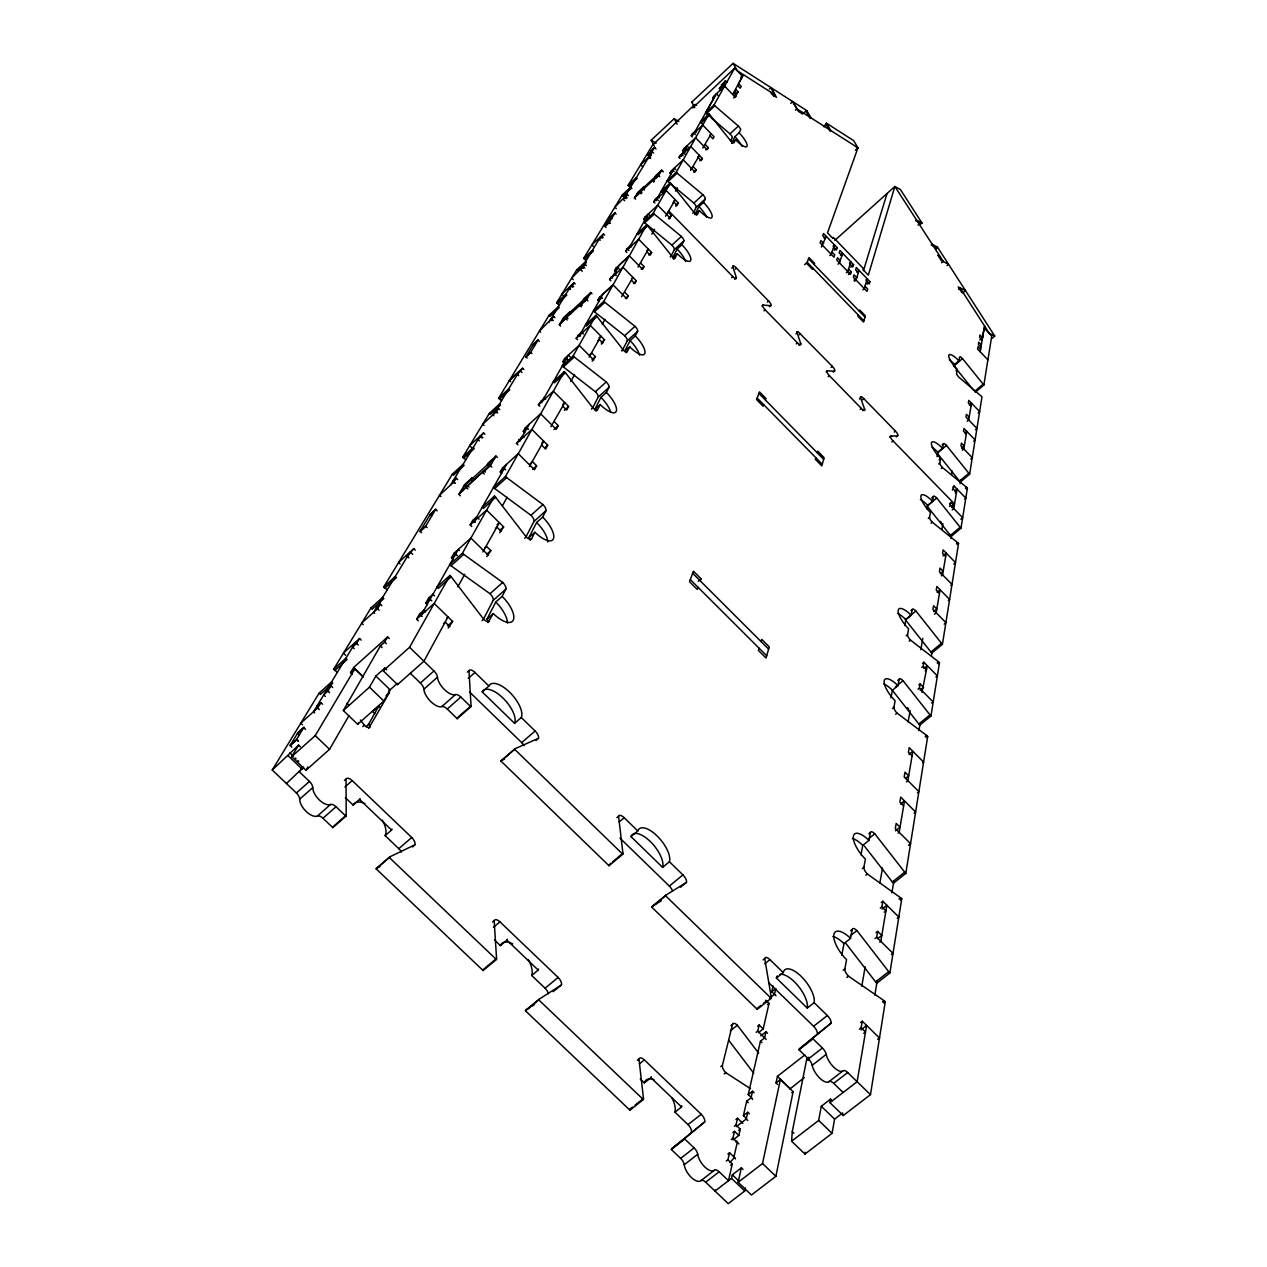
<?xml version="1.0" encoding="UTF-8"?>
<svg xmlns="http://www.w3.org/2000/svg" width="1267" height="1267" viewBox="0 0 1267 1267"><rect width="100%" height="100%" fill="white"/><g stroke="black" fill="none" stroke-linecap="round" stroke-linejoin="round"><path stroke-width="1.5" d="M809.011 1057.201L806.794 1058.927L792.271 1131.637L791.606 1141.219L804.973 1154.063L805.083 1152.241M797.07 331.906L797.07 331.906A4.229 1.219 48.4 0 1 797.244 331.748L797.418 331.701M975.321 392.327L983.889 384.978L987.88 359.812M832.229 1100.754L830.566 1099.138L829.933 1102.654L843.252 1115.53L870.477 1094.656L885.285 1001.706A6.24 2.471 53 0 0 884.065 1000.661L848.51 976.192A6.256 2.502 52.6 0 1 844.836 968.907L846.578 959.626A21.602 8.552 52.4 0 1 833.86 934.603A21.602 8.552 52.4 0 1 850.553 938.388L852.232 929.455A6.097 2.376 52.3 0 1 856.92 930.564L888.721 971.678A6.097 2.376 52.7 0 0 889.893 972.961L876.78 983.224A6.097 2.391 52.7 0 1 875.624 981.925L845.881 943.424M889.893 972.961L901.756 898.746A5.828 2.186 52.1 0 0 900.599 897.749L867.357 874.008A5.844 2.201 51.8 0 1 863.888 867.325L865.424 859.153A20.224 7.554 51.6 0 1 853.404 836.141A20.224 7.554 51.6 0 1 868.94 840.417L870.413 832.53A5.717 2.106 51.6 0 1 874.784 833.765L904.717 872.171A5.717 2.106 51.9 0 0 905.81 873.391L893.457 883.21A5.702 2.122 51.9 0 1 892.364 881.99L864.379 846.023M905.81 873.391L927.697 736.428A5.211 1.758 51 0 0 926.684 735.493L897.052 713.115A5.226 1.774 50.7 0 1 893.9 707.334L895.136 700.762A18.086 6.113 50.6 0 1 884.208 680.822A18.086 6.113 50.6 0 1 897.97 685.669L899.158 679.302A5.116 1.71 50.6 0 1 903.038 680.696L929.994 714.889A5.116 1.71 50.8 0 0 930.976 715.982L919.826 725.057A5.1 1.726 50.9 0 1 918.844 723.98L891.968 689.818M930.976 715.982L939.496 662.689A4.925 1.584 50.6 0 0 938.514 661.802L910.53 640.12A4.941 1.6 50.3 0 1 907.52 634.735L908.629 628.828A17.12 5.496 50.2 0 1 898.224 610.219A17.12 5.496 50.2 0 1 911.179 615.271L912.256 609.538A4.846 1.536 50.2 0 1 915.914 610.979L941.492 643.272A4.846 1.536 50.4 0 0 942.426 644.317L931.847 653.043A4.83 1.552 50.5 0 1 930.912 651.998L905.382 619.737L906.032 619.199M942.426 644.317L958.549 543.48A4.482 1.315 49.9 0 0 957.662 542.656L932.29 522.21A4.498 1.33 49.7 0 1 929.535 517.427L930.453 512.533A15.584 4.577 49.7 0 1 920.871 496.03A15.584 4.577 49.7 0 1 932.56 501.273L933.462 496.506A4.419 1.283 49.6 0 1 936.756 497.994L960.148 527.246A4.419 1.283 49.8 0 0 960.988 528.196L951.311 536.321A4.403 1.299 49.9 0 1 950.456 535.387L927.127 506.151L936.756 497.994M960.988 528.196L967.402 488.08A4.276 1.204 49.7 0 0 966.563 487.288L942.395 467.475A4.292 1.219 49.5 0 1 939.75 462.978L940.589 458.511A14.871 4.181 49.4 0 1 931.403 442.943A14.871 4.181 49.4 0 1 942.521 448.233L943.329 443.893A4.213 1.172 49.4 0 1 946.465 445.398L968.827 473.256A4.213 1.172 49.6 0 0 969.635 474.159L960.37 481.998A4.213 1.188 49.6 0 1 959.562 481.08L937.247 453.253L946.465 445.398M969.635 474.159L981.988 396.824A3.944 1.029 49.3 0 0 981.212 396.096L959.024 377.36A3.944 1.029 49.1 0 1 956.569 373.306L957.282 369.505A13.699 3.548 49.1 0 1 948.761 355.457A13.699 3.548 49.1 0 1 958.929 360.778L959.61 357.072A3.88 0.998 49.1 0 1 962.492 358.593L983.144 384.139A3.88 0.998 49.2 0 0 983.889 384.978M874.832 995.133L877.192 980.737M891.889 892.855L893.789 881.42M918.955 730.568L919.985 724.17M931.388 656.005L932.021 652.204M950.947 538.633L951.596 534.785M960.101 483.725L960.75 479.876M980.199 351.814L984.19 328.121L991.744 335.993L987.927 359.86L977.57 349.074L977.966 346.699L980.547 349.375M979.787 339.999L982.527 337.624L984.522 325.936M859.438 1029.089L861.148 1027.759L862.273 1021.218L879.52 1038.053L878.395 1038.94M875.054 938.562L876.669 937.279L877.683 931.403L881.753 935.426L877.714 938.609M880.28 908.186L881.88 906.934L882.846 901.28L898.857 917.086L897.242 918.306M918.037 689.232L919.43 688.092L920.143 683.895L923.58 687.363L920.143 690.182M921.806 667.44L923.168 666.315L923.865 662.245L937.406 675.929L936.06 677.037L937.374 675.897M949.553 506.499L951.295 502.334L954.273 505.39L951.865 507.402M952.388 490.107L954.099 486.037L965.834 498.089L964.63 499.071M843.252 1115.53L843.442 1114.422M861.782 986.138L865.155 966.927M879.852 883.162L882.497 868.038M908.138 721.937L910.134 710.581M920.808 649.765L922.788 638.425M941.935 529.4L942.933 523.683M951.501 474.887L952.166 471.071M908.756 709.219L907.505 707.651M941.524 523.699L940.621 521.355M804.973 1154.063L832.055 1133.347L834.589 1119.109L842.698 1112.885M791.606 1141.219L818.672 1120.424L821.301 1106.281L830.566 1099.138M841.779 955.191L843.996 943.582L850.553 938.388M860.974 854.766L862.764 845.39L868.94 840.417M890.954 697.832L892.396 690.262L897.97 685.669M904.765 625.502L905.889 619.674L911.179 615.271M927.001 509.128L927.729 505.375L932.56 501.273M937.026 456.674L937.881 452.192L942.521 448.233M954.225 366.654L954.637 364.484L958.929 360.778M743.016 1169.425L741.353 1167.841L738.123 1182.301L751.442 1195.003L775.879 1176.314L793.11 1091.758L780.393 1079.5L776.006 1082.905L777.605 1084.441M790.006 1088.955L804.307 1077.504M738.123 1182.301L762.528 1163.549L780.393 1079.5M776.006 1082.905L777.431 1076.332L804.798 1054.983M637.317 1060.352L638.964 1059.022A6.367 2.977 52.9 0 1 644.349 1059.893L701.237 1114.263A6.367 2.93 53.6 0 1 704.737 1121.865L671.763 1148.662A6.446 3.057 54 0 0 671.304 1149.502L680.664 1158.402A6.478 3.057 54.1 0 1 684.228 1164.769A12.923 6.082 54.2 0 0 691.386 1177.518A12.923 6.082 54.2 0 0 700.936 1180.638A6.478 3.041 54.4 0 1 705.687 1182.206L728.24 1203.65L744.758 1190.996L745.439 1187.828M736.396 1126.632L746.231 1118.999L747.768 1112.252L749.367 1113.788M746.596 1118.698L743.412 1115.641L746.706 1101.181L751.046 1097.808L752.535 1091.22L754.103 1092.74M767.533 1033.238L766.012 1031.766L764.619 1037.926L760.438 1041.221L748.227 1094.593L752.155 1098.378M715.237 1189.998L715 1191.043L731.518 1178.389L732.342 1174.794L741.353 1167.841M735.003 1157.927L729.57 1152.732L727.923 1159.796L732.31 1163.961L728.477 1180.67L719.165 1171.785A6.478 3.025 54.3 0 0 714.43 1170.217A12.939 6.034 54.1 0 1 704.895 1167.05A12.939 6.034 54.1 0 1 697.705 1154.285A6.478 3.041 54 0 0 694.11 1147.918L684.75 1139.001A6.462 3.025 53.9 0 1 685.194 1138.162L704.737 1121.865M729.713 1162.377A5.575 1.774 -48 0 0 732.199 1160.065L732.769 1159.384A3.643 1.156 -48 0 0 733.862 1157.357L737.283 1142.375A4.735 1.489 -47.9 0 0 735.462 1141.741M733.055 1139.92L738.835 1135.438L740.261 1129.166L735.984 1125.048L737.552 1118.27L742.89 1123.386M758.521 1032.605L763.209 1028.915L769.037 1003.401L765.806 1000.265M776.006 995.751L771.761 991.697L773.076 985.995M731.281 1139.492L732.928 1138.209L734.527 1131.32L738.835 1135.438M756.177 1032.336L757.745 1031.1L759.155 1025.003L763.209 1028.915M720.78 1066.656L722.396 1065.389L732.548 1024.37A5.987 2.613 52.8 0 1 737.394 1025.256L758.648 1053.146M858.329 272.643L855.605 269.808L856.318 267.511L869.954 281.622L869.257 283.951L866.533 281.131M759.076 648.197L758.41 650.43L766.028 658.016L769.259 646.899L761.705 639.36L761.055 641.561M815.79 457.656L815.299 459.288L821.776 465.892L824.152 457.72L817.706 451.163L817.231 452.778M858.25 314.976L857.87 316.212L863.524 322.056L865.329 315.8L859.723 310.003L859.359 311.239M863.476 270.615L887.058 193.503M848.526 269.142L851.266 271.993L850.521 274.321L836.727 260.036L837.503 257.739L840.259 260.59M841.922 255.633L839.166 252.798L839.942 250.533L853.594 264.676L852.865 266.973L850.125 264.138M825.451 238.576L822.695 235.725L823.502 233.508L837.202 247.698L836.426 249.947L833.686 247.113M864.696 410.128L864.601 410.255A4.561 1.315 49 0 1 864.379 410.365M654.596 147.368C643.731 165.423 649.179 148.92 653.629 153.006M823.946 126.843L825.831 123.96A3.643 2.344 -30.8 0 1 826.496 123.216L853.72 140.669L857.933 147.859L827.509 232.843L832.957 238.497L833.353 237.388L863.239 268.366L862.89 269.523L868.323 275.145L894.866 186.487L900.409 189.527L921.996 223.04A3.611 2.93 -61.6 0 1 921.172 223.594L917.942 225.035M697.99 587.255L697.214 589.393L689.517 581.711L693.413 571.164L701.031 578.781L700.271 580.888M763.732 404.696L763.177 406.264L756.621 399.612L759.471 391.867L765.965 398.487L765.411 400.039M812.907 268.161L812.48 269.364L806.778 263.473L808.964 257.565L814.618 263.409L814.19 264.597M290.111 745.487L296.114 740.34L303.953 727.068L297.872 732.801L290.111 745.487L291.853 747.166M389.333 638.6L387.639 636.953L384.661 642.084L380.369 645.932L343.325 710.534L357.674 724.312L358.323 722.934M487.874 622.572L493.338 613.608A21.967 9.138 48.3 0 0 513.246 620.197A21.967 9.138 48.3 0 0 502.144 596.377L505.85 589.139A6.208 2.55 48.2 0 0 502.698 582.44L463.738 554.36A6.24 2.566 47.7 0 1 462.423 553.22L494.51 496.03A5.971 2.36 47.6 0 1 495.666 497.313L526.217 536.907A5.955 2.344 48 0 0 531.554 538.839L534.943 532.235A20.605 8.03 48 0 0 553.299 539.013A20.605 8.03 48 0 0 542.672 517.094L545.934 510.728A5.828 2.249 48 0 0 542.925 504.567L506.689 477.627A5.844 2.265 47.6 0 1 505.454 476.535L564.369 371.595A5.337 1.885 47.4 0 1 565.399 372.736L592.861 407.847A5.337 1.869 47.8 0 0 597.501 409.827L600.21 404.553A18.451 6.43 47.8 0 0 616.205 411.458A18.451 6.43 47.8 0 0 606.402 392.422L609.015 387.306A5.226 1.805 47.7 0 0 606.244 381.937L574.22 356.977A5.242 1.805 47.4 0 1 573.127 355.979L595.949 315.34A5.052 1.679 47.4 0 1 596.915 316.433L622.968 349.534A5.052 1.679 47.7 0 0 627.308 351.513L629.731 346.794A17.485 5.765 47.7 0 0 644.713 353.683A17.485 5.765 47.7 0 0 635.29 335.913L637.634 331.32A4.941 1.615 47.6 0 0 634.973 326.3L604.834 302.306A4.973 1.631 47.4 0 1 603.805 301.356L646.788 224.766A4.593 1.394 47.3 0 1 647.675 225.748L671.447 255.665A4.593 1.394 47.6 0 0 675.311 257.629L677.307 253.717A15.917 4.767 47.6 0 0 690.658 260.511A15.917 4.767 47.6 0 0 681.915 244.705L683.863 240.904A4.514 1.33 47.5 0 0 681.377 236.438L654.215 214.06A4.53 1.346 47.3 0 1 653.281 213.189L670.322 182.828A4.387 1.267 47.3 0 1 671.177 183.778L693.873 212.222A4.371 1.267 47.5 0 0 697.531 214.155L699.352 210.591A15.188 4.339 47.5 0 0 711.975 217.322A15.188 4.339 47.5 0 0 703.533 202.403L705.307 198.935A4.308 1.219 47.5 0 0 702.916 194.722L677.116 173.136A4.324 1.219 47.3 0 1 676.245 172.296L708.997 113.951A4.039 1.061 47.3 0 1 709.773 114.822L730.726 140.875A4.023 1.061 47.5 0 0 734.021 142.759L735.573 139.75A13.985 3.674 47.5 0 0 747.007 146.291A13.985 3.674 47.5 0 0 739.12 132.797L740.625 129.868A3.975 1.029 47.5 0 0 738.376 126.051L714.81 105.81A3.975 1.045 47.3 0 1 714.002 105.034L734.67 68.149L742.541 76.337L732.659 94.455M488.033 620.434A21.951 9.186 48.3 0 1 486.876 619.341L495.761 602.063L502.144 596.377M529.907 538.728A20.589 8.077 48 0 1 528.83 537.683L536.638 522.495L542.672 517.094M595.648 410.476A18.435 6.462 47.8 0 1 594.698 409.542L600.954 397.363L606.402 392.422M635.29 335.913L630.095 340.633L624.488 351.561L629.731 346.794M681.915 244.705L677.148 249.076L672.508 258.12L677.307 253.717M695.013 214.313L698.972 206.6L703.533 202.403M731.772 142.807L734.892 136.709L739.12 132.797M483.883 618.359L493.148 600.431L505.85 589.139M525.789 537.24L533.945 521.481L545.934 510.728M592.37 408.37L598.167 397.141L609.015 387.306M622.097 350.816L627.308 340.728L637.634 331.32M670.607 256.9L674.377 249.615L683.863 240.904M693.793 212.048L696.232 207.313L705.307 198.935M730.552 140.875L732.215 137.66A3.959 1.045 47.5 0 0 729.982 133.843L710.835 117.467M448.185 628.099L452.636 621.463L434.169 603.44L416.637 619.167L418.363 620.846M486.766 556.656L490.836 550.622L486.496 546.362L484.928 547.772M499.689 532.758L503.632 526.914L486.576 510.078L470.184 524.918L471.767 526.486M529.97 464.134L532.583 461.774L536.606 465.765L534.452 469.772L518.251 453.665L502.54 467.935L500.259 471.957L501.78 473.462M517.95 444.891L516.477 443.418L531.902 429.434L547.708 445.192L545.634 449.056L541.658 445.097M554.376 421.768L558.256 425.649L556.245 429.37L540.629 413.786L525.425 427.644L523.303 431.398L524.776 432.855M539.837 406.232L538.412 404.806L553.362 391.218L568.598 406.469L566.65 410.08L562.833 406.248M592.338 361.19L595.442 356.676L591.832 353.034L589.804 354.871M601.508 344.196L604.549 339.809L590.264 325.381L576.184 338.321L577.514 339.667M624.869 292.376L628.274 295.829L626.706 298.727L613.022 284.837L599.465 297.333L597.802 300.247L599.085 301.546M610.837 280.799L609.585 279.516L622.952 267.242L636.351 280.862L634.83 283.681L631.473 280.26M640.754 263.219L644.048 266.577L642.575 269.317L629.319 255.807L616.126 267.986L614.574 270.726L615.825 271.993M638.631 239.21L651.65 252.497L650.224 255.142L646.962 251.832M669.055 219.128L671.558 215.596L668.438 212.413L667.266 213.49M675.913 206.426L678.352 202.973L666.062 190.351M690.737 169.16L693.302 166.785L696.248 169.826L695.06 172.027L683.198 159.816L671.272 170.934L670.021 173.136L671.13 174.276M680.046 158.518L678.969 157.393L690.737 146.465L702.377 158.454L701.221 160.608L698.307 157.599M705.386 144.612L708.253 147.574L707.113 149.649L695.599 137.755L683.958 148.603L682.77 150.694L684.924 152.927M733.656 92.634L736.333 95.421L735.351 97.258L724.597 86.077L713.638 96.34L712.608 98.177L715.348 95.611L694.142 133.114L695.551 134.587M734.512 96.308L738.218 91.937L735.525 89.133M732.928 266.102L732.928 266.102A4.244 1.235 47.9 0 1 733.134 265.959L733.308 265.927M614.97 212.951L610.837 216.736L604.945 226.46L609.174 222.517L614.97 212.951L616.063 214.075M457.815 586.874L464.72 574.315M502.445 505.739L507.085 497.313M570.768 381.541L574.569 374.604M602.253 324.273L605.024 319.252M651.808 234.173L654.516 229.264M675.517 191.095L677.338 187.785M386.609 669.768L384.82 668.042L383.252 670.797L397.537 684.608L398.123 683.578M357.674 724.312L383.853 701.031L390.109 689.818L397.395 683.341M368.729 728.224L389.222 692.875A6.082 2.803 48.1 0 0 388.969 689.85M366.036 726.593L368.523 724.391L378.785 706.052A21.539 10.073 48.2 0 1 379.878 707.144M374.81 713.749A21.523 10.104 48.2 0 0 372.641 711.516L372.91 711.025M383.252 670.797L409.558 647.279L449.959 575.408A6.367 2.677 47.8 0 1 451.195 576.77L483.693 619.246A6.367 2.677 48.3 0 0 489.49 621.131M709.362 116.2L706.4 113.682A3.975 1.045 47.3 0 1 705.592 112.89L716.378 93.774L718.389 95.864M506.499 464.419L474.301 521.244L475.378 522.305M520.357 439.95L529.258 424.223M542.165 401.449L568.376 355.172L570.198 356.993M612.943 276.475L619.452 264.977L629.351 255.839M628.923 248.253L648.34 213.965L650.684 216.356M720.907 90.005L719.403 88.452L723.299 84.889L725.516 80.819L719.371 88.5L723.473 84.62L725.484 86.71M416.637 619.167L419.535 614.052L423.891 610.14L425.617 611.818M427.454 604.771L425.76 603.108L428.594 598.119L432.902 594.239L434.597 595.902M453.127 559.412L451.495 557.813L454.124 553.172L470.912 538.095M470.184 524.918L472.67 520.515L476.756 516.825L479.132 519.169M516.477 443.418L522.479 436.101L523.952 437.574M538.412 404.806L544.145 397.854L545.57 399.279M564.258 363.075L562.896 361.713L564.765 358.418L579.13 345.305L593.685 359.955M576.184 338.321L581.474 331.954L583.469 333.965M609.585 279.516L614.495 273.656L616.364 275.572M626.88 252.466L625.66 251.214L627.149 248.585L630.38 245.608L631.6 246.843M644.966 220.49L643.794 219.286L645.188 216.831L657.747 205.238L670.227 218.035M654.881 202.989L653.724 201.817L655.071 199.457L658.143 196.607L659.283 197.779M678.969 157.393L683.103 152.531L684.734 154.21M692.305 136.868L691.244 135.759L692.4 133.748L695.25 131.087L696.312 132.18M343.325 710.534L369.473 687.173L375.871 676.055L384.82 668.042M300.39 746.817L298.616 745.123L291.679 756.668L305.965 770.288L329.563 749.304L349.011 715.617M484.247 474.048L482.775 472.591L490.345 465.686L495.935 456.041L497.393 457.498M581.347 306.899L580.096 305.632L586.684 299.55L590.77 292.503L592.006 293.77M653.867 182.084L652.774 180.975L658.587 175.543L661.707 170.174L663.322 171.837M482.775 472.591L483.899 470.643L485.372 472.1M495.935 456.041L488.413 462.914L487.288 464.831L488.761 466.288M580.096 305.632L580.935 304.207L582.171 305.474M590.77 292.503L584.23 298.553L583.406 299.962L584.657 301.213M652.774 180.975L653.408 179.882L654.501 180.991M661.707 170.174L655.926 175.559L655.308 176.636L656.385 177.744M305.965 770.288L306.931 768.641M307.248 768.087L307.897 766.994M460.349 495.825L458.876 494.368L483.899 470.643M473.62 479.164L472.163 477.722L471.023 479.67L472.48 481.112M560.6 326.062L559.349 324.795L566.729 317.32L567.98 318.571M571.354 312.854L570.102 311.603L569.263 313.028L570.514 314.279M635.527 199.172L634.434 198.064L640.864 191.57L641.941 192.679M644.523 188.308L643.446 187.199L642.797 188.292L644.412 189.955M301.483 768.546L299.487 771.936L309.433 781.406A6.588 3.278 48.2 0 1 312.759 787.599A13.129 6.509 48.4 0 0 319.395 800.015A13.129 6.509 48.4 0 0 330.513 804.513A6.573 3.263 48.7 0 1 336.04 806.746L345.939 816.186L332.841 827.652L322.958 818.244A6.557 3.294 48.7 0 0 317.431 816.043A13.098 6.557 48.4 0 1 306.297 811.593A13.098 6.557 48.4 0 1 299.677 799.176A6.573 3.294 48.2 0 0 296.383 792.984L272.247 770.019L319.11 693.128L331.542 681.947A6.256 2.946 47.6 0 1 332.746 683.277L320.329 694.459A6.24 2.962 47.6 0 0 319.11 693.128M301.989 767.691L302.48 766.852M286.96 782.673L286.453 783.529L303.637 767.121M352.289 674.329L350.579 672.698L353.683 667.471L387.639 636.953M291.679 756.668L315.245 735.62L354.823 668.881L363.312 677.085M458.876 494.368L464.704 484.532L472.163 477.722M559.349 324.795L563.609 317.605L570.102 311.603M634.434 198.064L637.697 192.568L643.446 187.199M272.247 770.019L298.616 745.123M302.496 724.772L300.786 723.14L317.669 707.984L320.915 702.599L322.626 704.23M325.366 696.47L323.671 694.854L327.868 691.085L331.035 685.843L332.714 687.458M361.19 640.088L359.575 638.52L356.613 643.398L352.559 647.073L354.19 648.641M381.89 605.642L380.322 604.106L377.518 608.746L361.681 623.079L363.265 624.615M408.893 557.844L407.388 556.371L413.755 548.659L415.259 550.131M440.932 496.585L439.522 495.191L453.966 481.967L456.247 478.197L457.656 479.591M479.338 440.932L477.976 439.586L483.566 432.902L484.913 434.248M484.042 425.506L482.727 424.192L496.395 411.632L498.406 408.307L499.721 409.621M518.678 375.634L517.395 374.351L522.574 368.222L523.841 369.489M540.645 332.207L539.441 331.004L553.758 316.528L554.962 317.732M570.609 289.446L569.437 288.258L574.078 282.81L575.234 283.998M573.222 279.595L571.67 278.027L585.211 264.36L586.352 265.516M600.257 240.223L599.164 239.099L603.488 234.031L604.597 235.155M616.269 208.564L614.843 207.107L627.339 194.484L628.4 195.561M410.001 552.143L373.591 612.373L374.652 613.402M450.387 485.309L480.114 436.133L481.919 437.923M548.944 322.261L571.053 285.677L572.605 287.245M337.37 672.112L334.9 670.449A6.113 2.851 47.5 0 1 333.585 669.34L370.93 607.986L382.666 597.343A5.86 2.582 47.4 0 1 383.806 598.61L372.055 609.237A5.86 2.613 47.4 0 0 370.93 607.986M387.195 589.709L384.899 588.094A5.733 2.502 47.4 0 1 383.663 587.049L452.43 474.064L463.088 464.308A5.258 2.075 47.2 0 1 464.102 465.432L453.443 475.188A5.242 2.091 47.2 0 0 452.43 474.064M465.781 459.683L463.754 458.195A5.147 2.011 47.2 0 1 462.677 457.229L489.363 413.359L499.531 404.015A4.973 1.853 47.2 0 1 500.497 405.076L490.329 414.42A4.973 1.869 47.2 0 0 489.363 413.359M501.51 400.594L499.594 399.153A4.894 1.821 47.2 0 1 498.58 398.234L549.023 315.34L558.351 306.693A4.53 1.536 47.1 0 1 559.222 307.659L549.894 316.307A4.53 1.552 47.1 0 0 549.023 315.34M559.301 304.999L557.575 303.637A4.466 1.505 47.1 0 1 556.656 302.797L576.691 269.855L585.639 261.556A4.324 1.394 47.1 0 1 586.463 262.475L577.53 270.79A4.324 1.41 47.1 0 0 576.691 269.855M586.162 260.559L584.53 259.244A4.26 1.378 47.1 0 1 583.644 258.436L622.224 195.039L630.523 187.278A3.991 1.188 47.1 0 1 631.299 188.134L623 195.894L624.283 197.494M631.916 188.545L628.955 186.091A3.928 1.172 47.1 0 1 628.131 185.33L652.537 145.167L694.649 104.575L692.685 107.917L734.67 68.149M935.743 249.488L936.788 247.857A3.643 2.977 -61.8 0 1 937.469 247.081L931.958 244.167A3.643 2.977 -61.9 0 0 931.277 244.959L936.788 247.857M694.791 107.727L691.75 102.152L733.086 63.35L806.826 110.625L811.038 117.894A3.674 2.391 -30.7 0 1 810.199 118.528L805.986 111.258A3.674 2.391 -30.7 0 0 806.826 110.625M654.136 145.848L651.175 140.241L674.171 118.655L678.843 121.474M647.5 159.135L651.365 154.669L640.643 164.694L642.686 166.785M740.783 77.208L743.46 74.705L738.55 83.638L741.211 86.394L740.245 88.183L737.552 85.396M628.131 185.33L636.351 177.649A3.928 1.156 47.1 0 0 637.158 178.409L628.955 186.091M705.592 112.89L714.002 105.034M706.4 113.682L714.81 105.81M708.997 113.951L700.493 121.901A4.039 1.077 47.3 0 1 701.269 122.772L702.567 124.388M701.269 122.772L709.773 114.822M627.339 194.484L624.536 197.098L626.12 198.713M691.244 135.759L702.742 125.085L714.065 136.788L712.957 138.816L710.138 135.886M735.493 94.487L738.218 91.937M733.593 97.971L736.333 95.421M614.986 212.983L610.726 216.958L612.309 218.573M682.77 150.694L685.685 147.986L687.3 149.649M637.048 193.708L661.089 171.283M635.1 197.003L659.22 174.513M603.488 234.031L591.847 244.879L593.352 246.4M709.773 135.173L711.215 133.843L702.757 148.017M670.021 173.136L672.999 170.348L674.123 171.504M583.644 258.436L592.497 250.201A4.26 1.362 47.1 0 0 593.384 251.024L584.53 259.244M676.245 172.296L667.155 180.753A4.308 1.235 47.3 0 0 668.042 181.577L693.857 203.084A4.292 1.235 47.5 0 1 696.232 207.313M668.042 181.577L677.116 173.136M769.386 88.959L771.144 88.041M697.594 157.14L699.447 155.429L690.578 170.348M705.751 149.886L708.253 147.574M670.322 182.828L661.152 191.365A4.387 1.283 47.3 0 1 661.992 192.315L669.451 185.378M670.021 184.839L671.177 183.778M585.211 264.36L582.202 267.147L583.343 268.303M653.724 201.817L666.094 190.383M699.843 160.798L702.377 158.454M729.982 133.843L738.376 126.051M773.583 96.308L774.818 94.455M574.078 282.81L561.867 294.15L563.609 295.908M693.683 172.201L696.248 169.826M643.794 219.286L646.93 216.388L648.102 217.576M556.656 302.797L565.874 294.245A4.466 1.489 47.1 0 0 566.808 295.084L557.575 303.637M653.281 213.189L643.81 221.978A4.514 1.362 47.3 0 0 644.745 222.849L671.906 245.149A4.498 1.346 47.5 0 1 674.377 249.615M644.745 222.849L654.215 214.06M731.582 143.44L735.573 139.75M646.788 224.766L637.19 233.651A4.593 1.41 47.3 0 1 638.077 234.633L645.267 227.981M673.521 201.421L675.263 199.806L665.523 216.261M645.869 227.426L647.675 225.748M672.84 203.274L673.996 202.197L677.069 205.349M553.758 316.528L550.591 319.442L551.81 320.662M625.66 251.214L638.663 239.241M667.867 212.381L669.055 211.288L733.72 277.505A4.434 1.299 47.9 0 0 736.444 278.027L732.944 267.02A4.403 1.283 47.9 0 1 735.161 266.83L769.164 301.578A4.387 1.283 48.2 0 1 770.621 305.68L769.449 306.741M676.04 205.127L678.352 202.973M790.719 103.387L792.683 101.55L796.895 108.851L857.933 147.859L855.336 150.219M668.612 218.304L671.558 215.596M614.574 270.726L617.868 267.685L619.12 268.952M562.77 319.078L589.963 293.96M560.204 323.402L587.508 298.188M693.857 203.084L702.916 194.722M795.407 110.229L796.895 108.851M646.74 250.66L648.371 249.156L637.998 267.052M522.574 368.222L509.397 380.369L510.664 381.636M509.429 380.401L519.312 371.294L493.006 414.8L493.892 415.687M613.054 284.869L602.87 294.245L579.732 335.121L580.619 336.024M597.802 300.247L601.207 297.127L602.49 298.426M692.732 213.284L693.873 212.222M648.862 255.063L651.65 252.497M695.045 214.566L699.352 210.591M696.375 215.216L697.531 214.155M498.58 398.234L508.605 388.985A4.894 1.79 47.2 0 0 509.635 389.919L499.594 399.153M603.805 301.356L593.463 310.874A4.957 1.647 47.3 0 0 594.492 311.809L624.647 335.723A4.941 1.631 47.6 0 1 627.308 340.728M594.492 311.809L604.834 302.306M641.229 269.174L644.048 266.577M631.71 278.582L632.962 277.425L621.574 296.795M671.906 245.149L681.377 236.438M595.949 315.34L585.481 324.97A5.052 1.695 47.4 0 1 586.447 326.062L594.952 318.239M595.601 317.637L596.915 316.433M633.484 283.491L636.351 280.862M498.406 408.307L494.985 411.442L496.316 412.757M670.243 256.773L671.447 255.665M625.375 298.489L628.274 295.829M483.566 432.902L469.645 445.667L471.688 447.679M673.506 259.276L675.311 257.629M562.896 361.713L566.476 358.418L568.535 360.477M462.677 457.229L473.193 447.584A5.163 1.996 47.2 0 0 474.286 448.55L463.754 458.195M573.127 355.979L562.279 365.941A5.242 1.837 47.4 0 0 563.372 366.923L595.411 391.772A5.211 1.821 47.7 0 1 598.167 397.141M563.372 366.923L574.22 356.977M598.974 338.004L600.954 336.183L589.123 357.088M564.369 371.595L553.362 381.668A5.337 1.9 47.4 0 1 554.392 382.808L565.399 372.736M597.945 340.585L599.275 339.382L602.839 342.977M601.239 342.834L604.549 339.809M456.247 478.197L452.636 481.508L454.045 482.901M592.085 359.749L595.442 356.676M624.647 335.723L634.973 326.3M523.303 431.398L527.104 427.929L528.577 429.386M463.548 486.544L494.843 458.02M460.048 492.451L491.485 463.801M562.881 404.331L564.749 402.621L550.892 426.757M621.654 350.737L622.968 349.534M625.993 352.717L627.308 351.513M564.385 410.302L568.598 406.469M413.755 548.659L398.567 562.453L400.071 563.926M500.259 471.957L504.187 468.394L505.707 469.899M553.98 429.529L558.256 425.649M595.411 391.772L606.244 381.937M731.772 268.081L732.944 267.02M541.801 442.975L543.733 441.217L529.384 466.62M383.663 587.049L395.256 576.533A5.749 2.486 47.4 0 0 396.476 577.594L384.899 588.094M505.454 476.535L493.465 487.431A5.844 2.281 47.6 0 0 494.7 488.508L530.952 515.305A5.812 2.265 47.9 0 1 533.945 521.481M735.335 269.095L736.507 268.034M494.7 488.508L506.689 477.627M731.582 277.679L732.754 276.602M544.81 447.805L547.708 445.192M494.51 496.03L482.347 507.069A5.955 2.376 47.6 0 1 483.487 508.336L493.386 499.388M734.575 279.199L736.349 277.6M591.467 409.098L592.861 407.847M494.146 498.691L495.666 497.313M594.698 409.542L600.21 404.553M380.322 604.106L376.362 607.685L379.102 610.282M596.123 411.078L597.501 409.827M532.694 469.313L536.606 465.765M359.575 638.52L343.405 653.091L345.606 655.213M451.495 557.813L455.677 554.027L457.324 555.643M333.585 669.34L345.828 658.317A6.113 2.819 47.6 0 0 347.142 659.41L334.9 670.449M462.423 553.22L449.722 564.654A6.224 2.597 47.7 0 0 451.036 565.795L490.028 593.732A6.192 2.582 48.2 0 1 493.148 600.431M451.036 565.795L463.738 554.36M497.028 524.76L499.341 522.685L482.901 551.874M495.413 528.545L496.965 527.151L501.225 531.364M824.104 238.275L826.242 236.343L821.444 247.017M449.959 575.408L437.067 587.017A6.351 2.708 47.8 0 1 438.287 588.379L448.771 578.956M499.768 530.382L503.632 526.914M449.579 578.227L451.195 576.77M331.035 685.843L326.854 689.596L328.533 691.212M425.76 603.108L430.083 599.228L431.794 600.891M350.579 672.698L354.823 668.881M804.593 264.645L807.222 262.285L863.888 320.789M761.942 306.107L763.114 305.062L770.621 305.68M834.858 240.366L894.866 186.487L943.392 261.588M320.915 702.599L316.702 706.384L318.413 708.015M486.908 554.154L490.836 550.622M767.454 302.037L768.626 300.992M530.952 515.305L542.925 504.567M833.037 246.146L834.462 244.864L831.2 254.303L829.758 255.601M763.953 310.843L765.125 309.797L798.337 343.737A4.403 1.283 48.4 0 0 800.918 344.133L797.07 332.714A4.387 1.267 48.4 0 1 798.479 332.065L832.324 366.353A4.371 1.267 48.7 0 1 834.415 371.136L833.243 372.165M834.335 250.264L837.202 247.698M290.365 745.186L296.811 739.405L297.983 740.53M524.681 538.269L526.217 536.907M840.528 255.285L842.666 253.368L839.483 262.887L838.041 264.185M528.83 537.683L534.943 532.235M530.034 540.217L531.554 538.839M446.887 617.9L447.995 616.918L423.922 661.231L397.537 684.608M443.561 623.602L445.224 622.129L449.848 626.627M849.428 263.14L850.87 261.857L847.766 271.471L846.324 272.753M447.679 625.866L452.636 621.463M850.727 267.242L853.594 264.676M490.028 593.732L502.698 582.44M848.383 274.559L851.266 271.993M856.904 272.247L859.058 270.33L856.049 280.023L854.591 281.306M386.166 695.615L389.222 692.875M853.879 280.245L856.761 277.679L854.021 274.828L853.293 277.172L867.056 291.41L867.752 289.05L865.013 286.215M795.945 333.918L797.07 332.714M372.641 711.516L378.785 706.052M799.35 334.773L800.522 333.728M362.774 726.625L364.342 725.231A6.24 2.93 48.2 0 0 370.297 726.846M482.078 620.687L483.693 619.246M865.789 280.07L867.23 278.803L864.3 288.575L862.859 289.858M796.199 343.895L797.371 342.85M486.876 619.341L493.338 613.608M867.087 284.172L869.954 281.622M799.034 345.273L800.807 343.69M296.383 792.984L309.433 781.406M535.957 740.482L538.491 738.297A6.557 2.835 49.4 0 0 535.117 730.996L521.291 717.534A22.933 9.946 49 0 0 509.603 692.178A22.933 9.946 49 0 0 488.904 686.017L474.982 672.46A6.573 2.867 48.6 0 0 468.964 670.639L471.039 705.767A6.683 2.962 48.7 0 1 470.833 706.764L457.213 718.706L447.235 709.029A6.683 3.009 48.7 0 0 441.803 706.59A13.367 6.002 48.5 0 1 430.859 701.665A13.367 6.002 48.5 0 1 423.875 689.232A6.699 3.025 48.3 0 0 420.391 683.024L433.963 670.972L409.558 647.279M299.677 799.176L312.759 787.599M423.875 689.232L437.479 677.18A6.715 2.993 48.3 0 0 433.963 670.972M943.044 261.414L941.539 262.728M344.402 780.488L346.018 779.062A6.446 3.136 48.6 0 1 352.21 780.599L411.743 837.503A6.43 3.104 49.5 0 1 414.847 844.851L412.424 846.942M467.285 672.112L468.964 670.639M344.957 786.981L352.21 780.599M468.283 678.352L474.982 672.46M317.431 816.043L330.513 804.513M441.803 706.59L455.423 694.601A6.699 2.977 48.7 0 1 460.84 697.072L470.833 706.764M826.116 371.912L827.303 370.867L834.415 371.136M831.136 367.382L832.324 366.353M947.051 265.595L948.54 264.28L941.207 260.448L937.818 255.19L939.671 256.156M322.958 818.244L336.04 806.746M447.235 709.029L460.84 697.072M828.222 376.742L829.41 375.697L861.322 408.417A4.387 1.267 49 0 0 861.893 408.956L862.827 409.716A4.387 1.267 49 0 0 864.601 409.114L860.594 397.886A4.355 1.251 48.9 0 1 861.893 397.125L862.97 397.886A4.355 1.251 48.9 0 1 863.904 398.757L895.373 431.049A4.339 1.251 49.2 0 1 897.559 435.911L896.387 436.941M345.368 797.687L353.113 805.068L359.543 799.429A22.458 10.944 49 0 1 360.097 798.574M521.291 717.534L514.56 723.362L482.204 691.893L488.904 686.017M333.934 825.878L335.565 824.453M336.373 823.74L337.196 823.027M338.02 822.299L342.929 818.007M343.737 817.294L346.192 815.14L346.018 779.062M458.274 716.948L459.969 715.459M460.824 714.715L465.923 710.249M466.779 709.504L467.634 708.76M468.489 708L471.039 705.767M958.549 289.193L960.053 287.878L989.289 333.348L994.753 336.056L992.109 338.337M964.029 291.996L965.201 290.507M859.469 399.073L860.594 397.886M862.716 399.786L863.904 398.757M860.135 409.447L861.322 408.417M862.827 410.666L864.601 409.114M401.338 852.089A6.414 3.136 49.5 0 0 398.804 848.684L385.136 835.634L391.582 830.028A22.458 10.944 49 0 0 391.994 829.046M698.149 581.284L701.031 578.781M953.481 365.482A3.88 1.014 49.1 0 1 953.956 365.957L962.492 358.593M398.804 848.684L411.743 837.503M469.423 691.845L521.671 742.605L535.117 730.996M559.792 986.28L561.439 984.934A6.383 3.025 51.7 0 0 558.129 977.459L499.942 921.838A6.398 3.057 50.8 0 0 494.162 920.65L496.553 958.406A6.493 3.167 51.1 0 1 496.379 959.515L483.123 970.554L376.141 868.829A6.525 3.247 49.6 0 1 376.79 868.133L389.919 856.793L414.847 844.851M683.087 885.158L686.492 882.355A6.493 2.756 51.3 0 0 682.929 874.911L669.419 861.75A22.727 9.693 50.9 0 0 657.035 835.872A22.727 9.693 50.9 0 0 637.792 830.962L624.188 817.722A6.509 2.787 50.5 0 0 618.581 816.265L622.905 853.182A6.62 2.882 50.8 0 1 622.794 854.259L609.015 865.741L500.972 761.087A6.652 2.962 49.5 0 1 501.542 760.438L515.21 748.639L538.491 738.297M376.141 868.829L389.286 857.49A6.525 3.215 49.6 0 1 389.919 856.793M500.972 761.087L514.64 749.272A6.668 2.946 49.5 0 1 515.21 748.639M955.936 370.677L957.282 369.505M894.185 432.063L895.373 431.049M889.64 437.036L891.683 436.006M891.841 441.945L893.045 440.916L954.51 503.933L952.119 505.961M974.576 391.487L983.144 384.139M969.334 405.092L971.52 403.207L968.717 419.915L967.228 421.182M978.187 412.868L979.66 411.617L968.796 400.372L968.336 403.001L971.06 405.82M942.173 444.875L943.329 443.893M964.9 432.95L966.784 431.35L963.807 448.961L962.287 450.244M939.132 459.763L940.589 458.511M975.479 429.719L976.968 428.452L965.929 417.049L966.388 414.341L969.144 417.191M938.578 463.975L939.75 462.978M961.669 448.296L964.266 446.079L961.447 443.165L960.956 446.016L972.296 457.688L970.775 458.987M941.223 468.473L942.395 467.475M973.626 441.233L975.131 439.966L963.965 428.452L963.49 431.223L966.293 434.106M931.657 498.042L933.462 496.506M959.562 481.08L968.827 473.256M952.911 487.035L954.099 486.037M954.684 491.073L957.044 489.078L953.766 508.574L952.166 509.92M955.318 493.132L956.506 492.119L953.56 489.11M928.299 518.472L929.535 517.427M965.391 488.286L966.563 487.288M966.23 489.078L967.402 488.08M949.506 503.854L951.295 502.334M931.055 523.239L932.29 522.21M960.861 519.217L962.698 517.728L950.757 505.485M950.456 535.387L960.148 527.246M492.53 922.012L494.162 920.65M616.886 817.69L618.581 816.265M843.078 1092.455L833.686 1083.364A6.604 2.787 53.6 0 0 829.046 1081.622A13.161 5.559 53.4 0 1 819.733 1078.106A13.161 5.559 53.4 0 1 812.195 1065.294A6.588 2.803 53.3 0 0 808.425 1058.911L798.986 1049.757A6.588 2.787 53.2 0 1 799.366 1048.965L831.104 1023.118A6.478 2.677 53 0 0 827.351 1015.516L814.143 1002.672A22.648 9.392 52.6 0 0 801.108 976.303A22.648 9.392 52.6 0 0 783.244 972.581L769.94 959.626A6.493 2.708 52.3 0 0 764.745 958.517L763.035 959.895M799.366 1048.965L831.104 1023.118M493.433 927.301L499.942 921.838M619.104 821.982L624.188 817.722M956.442 543.686L957.662 542.656M942.933 555.912L946.243 553.141L942.585 574.854L941.318 575.899M957.314 544.509L958.549 543.48M940.272 573.698L943.155 571.29L940.019 568.091L939.417 571.607L952.024 584.467L950.757 585.512M953.861 563.989L955.524 562.596L943.123 549.941L942.537 553.362L945.641 556.53M494.494 939.987L500.386 945.594L506.895 940.162A22.283 10.659 51.3 0 1 507.354 939.243M669.419 861.75L662.609 867.372L630.998 836.616L637.792 830.962M910.941 610.631L912.256 609.538M484.137 968.748L483.313 969.445A6.478 3.183 51.1 0 1 483.123 970.554M484.96 968.067L487.447 966.008M488.27 965.311L489.094 964.615M489.933 963.934L491.58 962.556M492.42 961.859L496.553 958.406M609.997 863.951L610.852 863.223M612.563 861.798L613.434 861.085M614.289 860.356L616.871 858.218M617.742 857.49L619.452 856.064M620.323 855.336L622.905 853.182M937.089 592.243L940.082 589.757L936.186 612.8L934.46 614.242M906.697 618.644L915.914 610.979M933.827 611.486L936.788 609.015L933.557 605.737L932.908 609.475L945.926 622.667L944.184 624.108M948.349 600.542L949.632 599.481L936.851 586.478L936.234 590.105L939.433 593.352M906.19 635.844L907.52 634.735M909.183 641.229L910.53 640.12M548.373 993.74A6.367 3.057 51.7 0 0 545.048 988.212L531.681 975.463L538.206 970.079A22.283 10.659 51.3 0 0 538.523 969.017M930.912 651.998L941.492 643.272M897.78 680.442L899.158 679.302M922.503 663.37L923.865 662.245M895.421 686.967L903.038 680.696M923.881 668.485L927.27 665.698L921.98 692.352M925.195 670.861L926.557 669.736L923.168 666.315M937.184 662.91L938.514 661.802M938.15 663.797L939.496 662.689M545.048 988.212L558.129 977.459M619.991 838.152L669.324 886.076L682.929 874.911M918.765 685.019L920.143 683.895M892.491 708.491L893.9 707.334M638.964 1059.022L643.462 1098.394A6.478 3.057 53.2 0 1 643.367 1099.566L629.952 1110.193L525.441 1010.797A6.478 3.152 51.9 0 1 525.979 1010.021L539.267 999.109L561.439 984.934M764.745 958.517L771.223 997.161A6.604 2.803 52.6 0 1 771.191 998.301L757.254 1009.34L651.729 907.124A6.604 2.882 51.5 0 1 652.22 906.396L666.03 895.056L686.492 882.355M525.441 1010.797L538.728 999.869A6.493 3.12 51.9 0 1 539.267 999.109M651.729 907.124L665.571 895.769A6.62 2.851 51.4 0 1 666.03 895.056M553.236 991.665L554.059 991M554.883 990.319L555.69 989.654M556.514 988.973L558.985 986.961M680.522 887.264L682.232 885.855M895.642 714.271L897.052 713.115M931.831 703.106L933.209 701.981L919.43 688.092M932.322 702.757L933.241 702.013M918.844 723.98L929.994 714.889M925.258 736.65L926.684 735.493M926.288 737.568L927.697 736.428M909.009 754.419L912.842 751.299L907.885 780.646L906.428 781.834M922.677 762.892L923.627 762.116L909.199 747.657L908.407 752.265L912.034 755.892M905.747 778.207L908.661 775.847L905.002 772.173L904.179 776.94L918.908 791.653L917.435 792.841M900.52 804.086L904.48 800.902L899.174 832.34L898.16 833.148M868.877 833.765L870.413 832.53M868.655 838.706L874.784 833.765M914.172 813.224L915.645 812.036L900.71 797.149L899.871 802.074L903.609 805.796M895.484 830.819L899.998 827.177L896.212 823.407L895.326 828.507L910.593 843.679L908.566 845.295M862.32 868.576L863.888 867.325M865.789 875.259L867.357 874.008M639.407 1063.837L644.349 1059.893M764.809 963.728L769.94 959.626M892.364 881.99L904.717 872.171M640.231 1079.041L644.333 1082.952L650.921 1077.726A22.204 10.342 53.3 0 1 651.286 1076.728M814.143 1002.672L807.269 1008.073L776.386 978.029L783.244 972.581M881.262 902.532L882.846 901.28M771.761 991.697L775.832 988.466L774.517 994.31L770.938 997.145M730.964 1025.621L732.548 1024.37M850.6 930.738L852.232 929.455M882.117 909.025L886.884 905.256L880.803 941.349L879.71 942.189M630.063 1109.005L632.566 1107.025M635.084 1105.03L635.923 1104.365M636.763 1103.715L639.265 1101.72M640.104 1101.055L640.944 1100.389M641.783 1099.724L643.462 1098.394M758.157 1007.503L759.028 1006.822M759.899 1006.125L760.77 1005.444M763.383 1003.369L766.868 1000.613M769.481 998.539L771.223 997.161M730.33 1030.847L737.394 1025.256M850.41 935.711L856.92 930.564M899.032 898.984L900.599 897.749M767.501 1004.62L769.037 1003.401M884.303 912.145L885.886 910.894L881.88 906.934M900.188 899.998L901.756 898.746M765.125 309.797L764.761 309.401A4.419 1.299 48.2 0 1 762.956 306.867L762.623 306.028A4.419 1.299 48.2 0 1 762.686 305.173L763.114 305.062M757.603 1026.222L759.155 1025.003M876.067 932.686L877.683 931.403M843.157 970.221L844.836 968.907M760.802 1035.883L766.012 1031.766M691.465 1132.239A6.351 2.962 53.7 0 0 687.997 1124.621L674.931 1112.157L681.535 1106.962A22.204 10.342 53.3 0 0 681.757 1105.838M724.201 1073.941L725.801 1072.674L750.539 1088.717M846.831 977.506L848.51 976.192M891.398 954.637L893.013 953.37L876.669 937.279M891.968 954.257L893.061 953.402M687.997 1124.621L701.237 1114.263M817.342 1033.872A6.462 2.708 53 0 0 813.604 1026.27L827.351 1015.516M875.624 981.925L888.721 971.678M671.763 1148.662L685.194 1138.162M671.304 1149.502L684.75 1139.001M798.986 1049.757L812.955 1038.845A6.588 2.772 53.2 0 1 813.351 1038.037M748.227 1094.593L752.535 1091.22M680.664 1158.402L694.11 1147.918M808.425 1058.911L822.41 1048.015A6.604 2.772 53.3 0 1 826.195 1054.397A13.193 5.511 53.4 0 0 833.797 1067.21A13.193 5.511 53.4 0 0 843.078 1070.773A6.604 2.756 53.5 0 1 847.686 1072.547L870.477 1094.656M882.402 1001.959L884.065 1000.661M883.622 1003.005L885.285 1001.706M735.905 1119.537L737.552 1118.27M860.562 1022.548L862.273 1021.218M743.412 1115.641L747.768 1112.252M684.228 1164.769L697.705 1154.285M812.195 1065.294L826.195 1054.397M734.337 1126.331L735.984 1125.048M860.942 1029.865L866.612 1025.462L857.126 1081.717L829.933 1102.654M732.88 1132.603L734.527 1131.32M738.629 1130.433L740.261 1129.166M863.761 1033.302L865.472 1031.987L861.148 1027.759M791.732 1092.819L793.11 1091.758M727.892 1154.031L729.57 1152.732M877.778 1039.336L879.488 1038.021M700.936 1180.638L714.43 1170.217M726.26 1161.079L727.923 1159.796M829.046 1081.622L843.078 1070.773M705.687 1182.206L719.165 1171.785M833.686 1083.364L847.686 1072.547M730.631 1165.26L732.31 1163.961M525.979 1010.021L530.224 1007.297M531.633 1006.394L534.452 1004.588M654.564 147.336L648.134 155.271L650.779 157.995M652.22 906.396L661.342 900.726M804.292 112.225L805.986 111.258M376.79 868.133L379.973 866.596M501.542 760.438L504.519 759.091M860.721 396.872L860.8 396.84A4.197 1.219 48.9 0 0 860.546 397.046M897.559 435.911L890.844 436.022A4.371 1.267 49.2 0 0 892.855 440.726L893.045 440.916M963.49 293.2L961.653 292.265L958.216 286.928L965.549 290.681M921.996 223.04L916.469 220.078A3.627 2.946 -61.6 0 1 915.645 220.632L921.172 223.594M651.175 140.241L656.163 143.187M691.75 102.152L692.669 102.738M695.472 104.448L696.391 105.018M775.087 94.914L737.267 70.746L733.086 63.35M856.254 146.782L857.933 147.859M289.905 752.915L293.453 756.288M295.227 757.967L296.114 758.822M297.872 760.501L298.759 761.34M732.342 1174.794L738.946 1181.082M288.179 755.797L302.354 769.307M731.518 1178.389L744.758 1190.996M389.286 857.49L496.379 959.515M538.728 999.869L643.367 1099.566M315.245 735.62L329.563 749.304M762.528 1163.549L775.879 1176.314M305.521 729.396L303.795 727.749L297.444 733.514L299.123 735.129M732.928 1138.209L738.914 1143.927M359.543 799.429L391.582 830.028M506.895 940.162L538.206 970.079M650.921 1077.726L681.535 1106.962M296.557 739.722L298.299 741.385M733.862 1157.373L735.493 1158.925M327.868 691.085L329.547 692.716M751.046 1097.808L752.63 1099.328M746.706 1101.181L748.29 1102.702M317.669 707.984L319.395 709.615M746.231 1118.999L747.831 1120.535M314.628 712.909L313.487 711.816L355.568 642.211L358.244 644.982M346.857 703.328L348.631 705.038M792.271 1131.637L793.934 1133.236M757.745 1031.1L766.155 1039.399M760.438 1041.221L761.958 1042.693M375.871 676.055L390.109 689.818M821.301 1106.281L834.589 1119.109M353.683 667.471L362.14 675.644M777.431 1076.332L790.085 1088.543M369.473 687.173L383.853 701.031M818.672 1120.424L832.055 1133.347M514.64 749.272L622.794 854.259M665.571 895.769L771.381 998.475M812.955 1038.845L822.41 1048.015M384.661 642.084L386.356 643.731M410.35 673.3L420.391 683.024M380.369 645.932L382.08 647.58M806.794 1058.927L808.394 1060.479M422.196 616.411L421.04 615.287L458.337 549.435L459.43 550.512M419.535 614.052L421.262 615.73M768.705 982.654L813.604 1026.27M428.594 598.119L430.289 599.782M421.515 532.71L420.042 531.269L430.416 514.196L435.832 509.081L425.68 526.201L419.9 531.649L425.633 526.169L427.106 527.61M411.205 552.903L412.709 554.376M470.865 538.063L488.349 555.247M437.178 510.902L435.721 509.477L430.242 514.545L431.651 515.938M454.124 553.172L455.756 554.772M453.966 481.967L455.391 483.376M472.67 520.515L474.27 522.083M467.555 485.546L469.028 486.987M464.704 484.532L466.161 485.974M466.399 487.51L467.871 488.967M481.46 436.386L482.822 437.733M502.54 467.935L504.06 469.439M488.413 462.914L489.87 464.356M490.345 465.686L491.834 467.143M525.425 427.644L526.898 429.101M496.395 411.632L497.725 412.947M518.646 439.601L520.119 441.059M540.439 401.243L541.864 402.668M692.637 573.254L768.61 649.1M690.309 579.589L766.678 655.783M531.966 353.572L530.715 352.321L538.158 339.825L533.47 344.291L525.773 357.072L530.556 352.559L525.853 356.819L527.104 358.07M520.705 371.31L521.988 372.577M564.765 358.418L566.127 359.78M539.362 341.314L538.127 340.079L533.344 344.545L534.547 345.764M565.89 318.761L567.125 320.028M563.609 317.605L564.844 318.841M577.958 335.169L579.304 336.515M552.064 319.316L553.283 320.535M582.25 271.233L580.714 269.681L600.606 236.771L602.078 238.275M599.465 297.333L600.748 298.632M572.51 285.423L573.682 286.595M586.684 299.55L587.936 300.817M584.23 298.553L585.465 299.804M616.126 267.986L617.377 269.253M611.169 276.729L612.42 277.996M583.707 266.862L584.847 268.018M610.409 223.451L609.3 222.327L605.024 226.365L606.085 227.442M627.149 248.585L628.97 250.438M758.901 393.404L823.677 459.351M602.078 236.375L603.187 237.499M757.191 398.044L822.251 464.245M626.041 196.638L627.102 197.715M645.188 216.831L646.946 218.637M624.679 200.724L623.269 199.283L648.704 157.203L650.05 158.581M658.587 175.543L659.679 176.667M655.926 175.559L657.003 176.667M658.365 200.55L656.829 198.982L674.282 168.178L675.754 169.699M655.071 199.457L656.211 200.629M640.215 192.679L641.308 193.788M637.697 192.568L638.774 193.661M683.008 155.809L681.931 154.685L686.888 145.927L688.504 147.59M680.173 155.271L681.25 156.379M656.037 148.999L654.58 147.415L650.573 151.264L652.062 152.721M671.272 170.934L672.381 172.074M692.4 133.748L693.445 134.84M808.52 258.737L864.981 317.051M683.958 148.603L685.035 149.712M823.708 243.454L820.937 240.587L820.129 242.852L833.971 257.169L834.747 254.873L831.991 252.022M982.527 337.624L979.977 334.979L979.581 337.291L982.163 339.984M981.339 344.862L978.742 342.169L978.346 344.529L980.911 347.206M727.068 82.466L725.579 80.914L721.493 84.746L722.823 86.14M734.559 90.971L737.236 93.758M721.509 84.715L723.014 86.267M829.41 375.697L829.236 375.507A4.387 1.283 48.7 0 1 827.303 370.867M953.956 365.957L973.278 389.888M728.699 1040.255L753.754 1073.212M360.382 719.989L364.342 725.231M937.469 247.081L994.753 336.056M826.496 123.216L830.709 130.469A3.643 2.344 -30.8 0 0 830.043 131.198L825.831 123.96M801.219 111.607L802.613 114.046L798.305 111.29L792.683 101.55M772.189 89.862L771.666 88.943M773.234 91.699L772.712 90.781M774.295 93.536L773.773 92.618M770.874 87.581L776.481 97.369L772.078 94.55L770.669 92.095M674.171 118.655L677.196 124.229M932.148 447.314A14.856 4.197 49.4 0 1 937.881 452.192M698.972 206.6A15.172 4.355 47.5 0 1 706.638 217.085M734.892 136.709A13.985 3.69 47.5 0 1 741.987 146.291M949.363 359.876A13.699 3.579 49.1 0 1 954.637 364.484M677.148 249.076A15.901 4.799 47.6 0 1 685.7 261.54M920.38 499.578A15.568 4.609 49.7 0 1 927.729 505.375M832.862 936.487A21.587 8.6 52.4 0 1 843.996 943.582M852.343 838.453A20.209 7.602 51.7 0 1 862.764 845.39M495.761 602.063A21.951 9.186 48.3 0 1 507.433 623.126M536.638 522.495A20.589 8.077 48 0 1 547.74 541.975M757.286 1008.184A6.588 2.835 52.7 0 1 757.254 1009.34M669.324 886.076A6.493 2.787 51.3 0 1 672.65 891.129M609.142 864.743A6.62 2.914 50.8 0 1 609.015 865.741M521.671 742.605A6.541 2.867 49.4 0 1 523.968 745.519M457.419 717.771A6.668 2.993 48.7 0 1 457.213 718.706M455.423 694.601A13.399 5.939 48.5 0 1 444.511 689.628A13.399 5.939 48.5 0 1 437.479 677.18M482.204 691.893A22.901 10.009 49 0 1 502.936 698.006A22.901 10.009 49 0 1 514.56 723.362M630.998 836.616A22.711 9.74 50.9 0 1 650.288 841.494A22.711 9.74 50.9 0 1 662.609 867.372M776.386 978.029A22.616 9.439 52.7 0 1 777.304 975.923M779.617 974.418A22.616 9.439 52.7 0 1 798.115 985.869A22.616 9.439 52.7 0 1 807.269 1008.073M883.843 683.942A18.071 6.145 50.6 0 1 892.396 690.262M897.796 613.545A17.105 5.527 50.2 0 1 905.889 619.674M600.954 397.363A18.435 6.462 47.8 0 1 610.71 412.139M630.095 340.633A17.469 5.797 47.7 0 1 639.597 355.267M644.333 1082.952A22.172 10.389 53.3 0 1 654.089 1079.722M671.795 1097.539A22.172 10.389 53.3 0 1 674.931 1112.157M630.079 1109.258A6.462 3.088 53.3 0 1 629.952 1110.193M500.386 945.594A22.252 10.706 51.3 0 1 512.723 943.915M528.149 959.436A22.252 10.706 51.3 0 1 531.681 975.463M353.113 805.068A22.442 10.991 49 0 1 364.896 803.5M382.317 820.129A22.442 10.991 49 0 1 385.136 835.634M346.192 815.14A6.541 3.231 48.7 0 1 345.939 816.186M333.11 826.749A6.525 3.263 48.7 0 1 332.841 827.652M725.801 1072.674A6.145 2.74 53.2 0 1 722.396 1065.389M369.663 725.453A21.539 10.073 48.2 0 1 368.523 724.391M622.224 195.039A3.991 1.204 47.1 0 1 623 195.894"/></g></svg>
